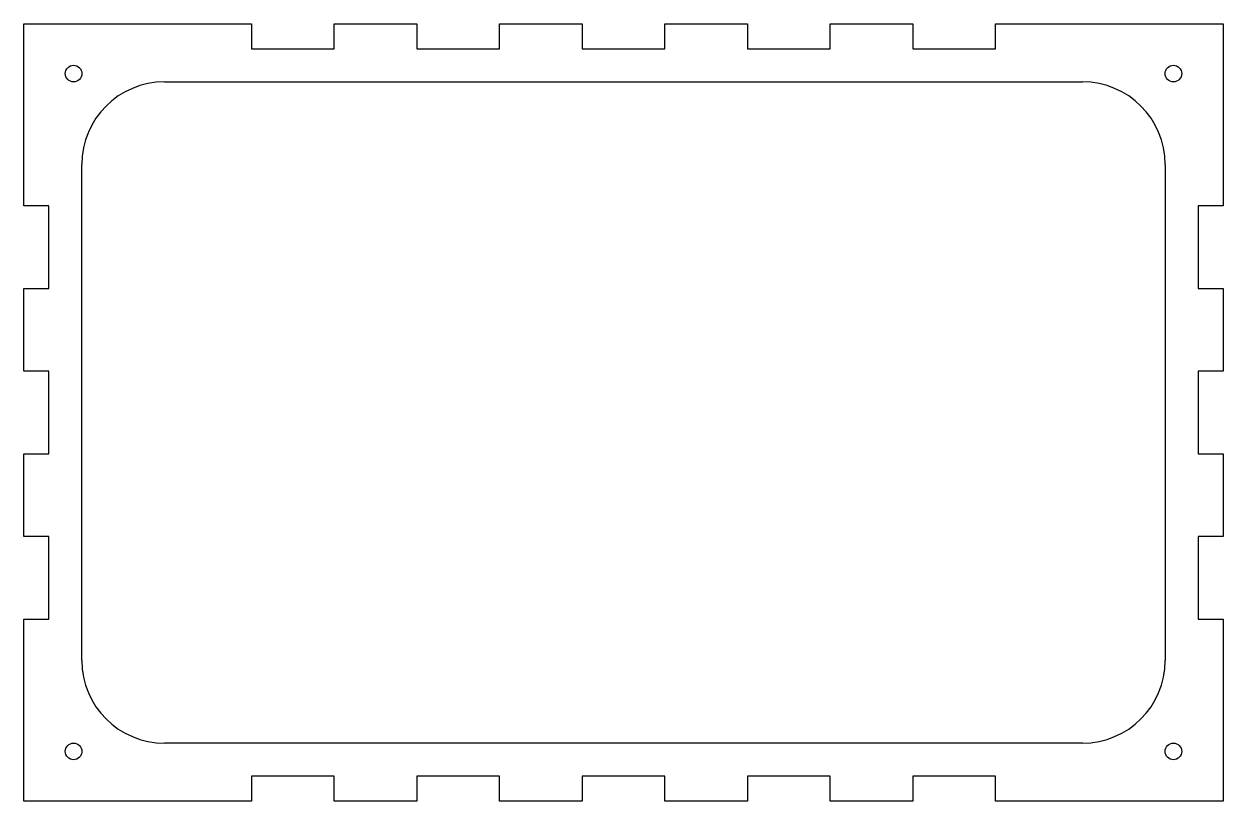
# Model space of a CAD drawing. Header units: millimetres. Extents: x 0 to 145, y 0 to 94.
import ezdxf

# ---------------------------------------------------------------- set-up
doc = ezdxf.new("R2010")
doc.units = ezdxf.units.MM

msp = doc.modelspace()

# ---------------------------------------------------------------- linework, layer by layer
at = {"color": 7, "linetype": 'Continuous', "lineweight": 25}
for p, q in [((0, 94), (27.5, 94)), ((0, 72), (0, 94)), ((27.5, 94), (27.5, 91)), ((37.5, 94), (47.5, 94)), ((37.5, 91), (37.5, 94)), ((47.5, 94), (47.5, 91)), ((57.5, 94), (67.5, 94)), ((57.5, 91), (57.5, 94)), ((67.5, 94), (67.5, 91)), ((77.5, 94), (87.5, 94)), ((77.5, 91), (77.5, 94)), ((87.5, 94), (87.5, 91)), ((97.5, 94), (107.5, 94)), ((97.5, 91), (97.5, 94)), ((107.5, 94), (107.5, 91)), ((117.5, 94), (145, 94)), ((117.5, 91), (117.5, 94)), ((145, 94), (145, 72)), ((27.5, 91), (37.5, 91)), ((47.5, 91), (57.5, 91)), ((67.5, 91), (77.5, 91)), ((87.5, 91), (97.5, 91)), ((107.5, 91), (117.5, 91)), ((17, 87), (128, 87)), ((7, 17), (7, 77)), ((138, 77), (138, 17)), ((3, 72), (0, 72)), ((3, 62), (3, 72)), ((142, 72), (142, 62)), ((145, 72), (142, 72)), ((0, 62), (3, 62)), ((0, 52), (0, 62)), ((142, 62), (145, 62)), ((145, 62), (145, 52)), ((3, 52), (0, 52)), ((3, 42), (3, 52)), ((142, 52), (142, 42)), ((145, 52), (142, 52)), ((0, 42), (3, 42)), ((0, 32), (0, 42)), ((142, 42), (145, 42)), ((145, 42), (145, 32)), ((3, 32), (0, 32)), ((3, 22), (3, 32)), ((142, 32), (142, 22)), ((145, 32), (142, 32)), ((0, 22), (3, 22)), ((0, 0), (0, 22)), ((142, 22), (145, 22)), ((145, 22), (145, 0)), ((128, 7), (17, 7)), ((27.5, 3), (27.5, 0)), ((37.5, 3), (27.5, 3)), ((37.5, 0), (37.5, 3)), ((47.5, 3), (47.5, 0)), ((57.5, 3), (47.5, 3)), ((57.5, 0), (57.5, 3)), ((67.5, 3), (67.5, 0)), ((77.5, 3), (67.5, 3)), ((77.5, 0), (77.5, 3)), ((87.5, 3), (87.5, 0)), ((97.5, 3), (87.5, 3)), ((97.5, 0), (97.5, 3)), ((107.5, 3), (107.5, 0)), ((117.5, 3), (107.5, 3)), ((117.5, 0), (117.5, 3)), ((27.5, 0), (0, 0)), ((47.5, 0), (37.5, 0)), ((67.5, 0), (57.5, 0)), ((87.5, 0), (77.5, 0)), ((107.5, 0), (97.5, 0)), ((145, 0), (117.5, 0))]:
    msp.add_line(p, q, dxfattribs=at)
for centre in [(6, 88), (139, 88), (6, 6), (139, 6)]:
    msp.add_circle(centre, 1, dxfattribs=at)
for centre, start, end in [((17, 77), 90, 180), ((128, 77), 0, 90), ((17, 17), 180, 270), ((128, 17), 270, 0)]:
    msp.add_arc(centre, 10, start, end, dxfattribs=at)

doc.saveas('drawing.dxf')
